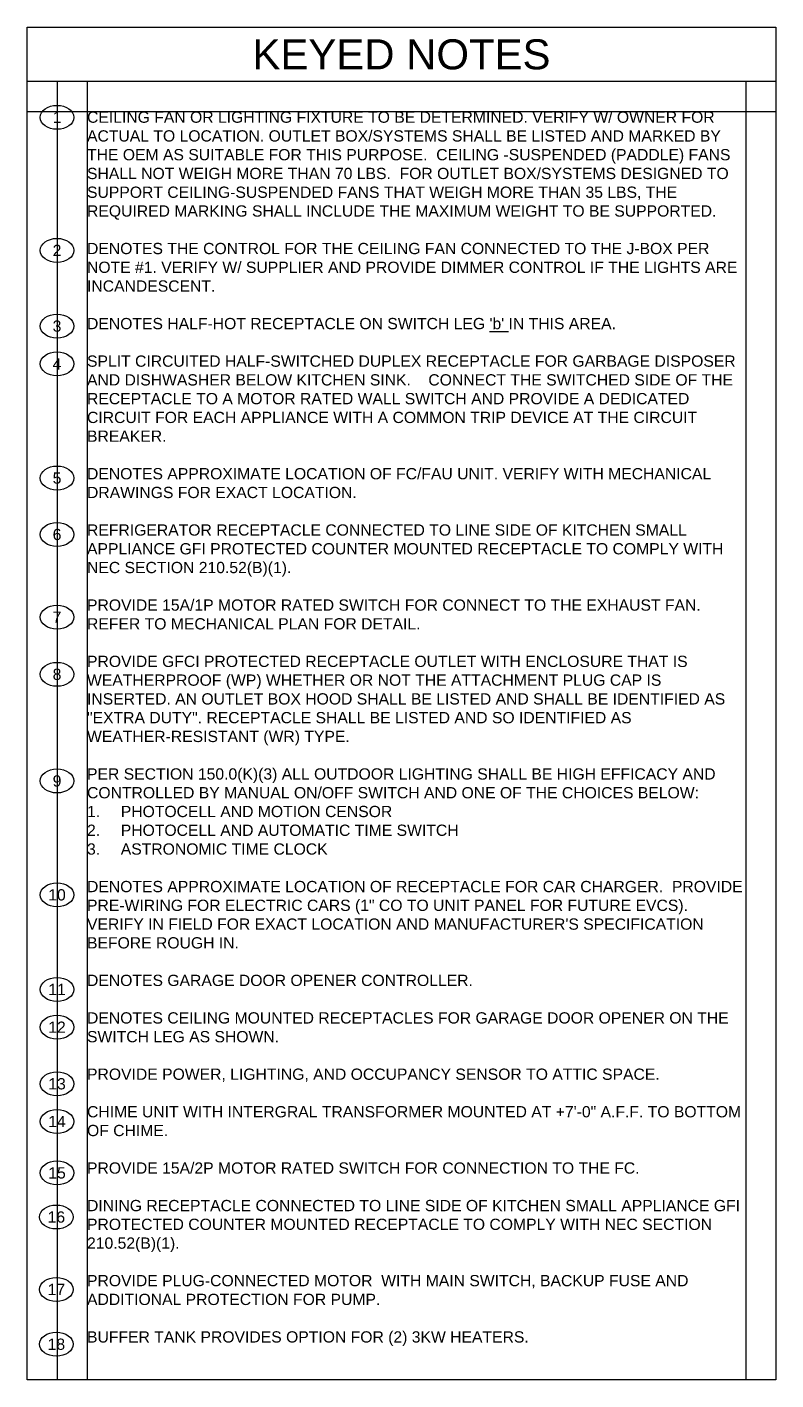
# Model space of a CAD drawing. Header units: inches. Extents: x -4243 to 9462, y -1700 to 6519.
# Drawn here: x -1109 to -809, y -541 to -1 of the extents above; entities that cross this region are included whole.
import ezdxf
from ezdxf.enums import TextEntityAlignment as Align

# ---------------------------------------------------------------- set-up
doc = ezdxf.new("R2010")
doc.units = ezdxf.units.IN
doc.header["$MEASUREMENT"] = 0
doc.layers.add('E-TEXT', color=2, linetype='Continuous')
doc.layers.add('GEC_VIEWPORT', color=253, linetype='Continuous', plot=False)
doc.layers.get('0').off()
doc.layers.get('0').freeze()
doc.styles.add('GE-Annotative', font='arial.ttf', dxfattribs={"height": 0.09375})
doc.styles.add('GEC', font='arial.ttf')

# ---------------------------------------------------------------- blocks, each defined once
blk = doc.blocks.new('*U64')
at = {"layer": 'E-TEXT'}
blk.add_lwpolyline([(0, 0), (6.242, 0), (6.242, -0.453), (0, -0.453)], close=True, dxfattribs=at)
blk.add_lwpolyline([(6.242, -0.453), (6.242, -11.267), (0, -11.267), (0, -0.453)], dxfattribs=at)
at = {"layer": 'GEC_VIEWPORT'}
for p, q in [((0.25, -0.453), (0.25, -11.267)), ((0.5, -0.453), (0.5, -11.267)), ((5.992, -0.453), (5.992, -11.267)), ((0, -0.703), (6.242, -0.703))]:
    blk.add_line(p, q, dxfattribs=at)
at = {"layer": 'E-TEXT', "style": 'GEC'}
blk.add_attdef('TITLE', text='', height=0.25, dxfattribs=at).set_placement((3.121, -0.227), align=Align.MIDDLE_CENTER)
blk = doc.blocks.new('*U2175')
at = {"ltscale": 5}
blk.add_ellipse((0, 0), major_axis=(-0.141, 0), ratio=0.707107, dxfattribs=at)
at = {"transparency": 16777216, "style": 'GEC'}
blk.add_attdef('#', text='', height=0.0938, dxfattribs=at).set_placement((0, 0), align=Align.MIDDLE_CENTER)

msp = doc.modelspace()

# ---------------------------------------------------------------- block references
at = {"layer": 'E-TEXT', "xscale": 48, "yscale": 48, "zscale": 48}
for name, p, values in [('*U64', (-1108.93, -0.67), {'TITLE': 'KEYED NOTES'}), ('*U2175', (-1096.93, -36.76), {'#': '1'}), ('*U2175', (-1096.93, -89.94), {'#': '2'}), ('*U2175', (-1096.93, -120.2), {'#': '3'}), ('*U2175', (-1096.93, -135.32), {'#': '4'}), ('*U2175', (-1096.93, -180.94), {'#': '5'}), ('*U2175', (-1096.93, -203.5), {'#': '6'}), ('*U2175', (-1096.93, -236.56), {'#': '7'}), ('*U2175', (-1096.93, -259.41), {'#': '8'}), ('*U2175', (-1096.93, -302.03), {'#': '9'}), ('*U2175', (-1096.93, -347.56), {'#': '10'}), ('*U2175', (-1096.93, -385.38), {'#': '11'}), ('*U2175', (-1096.93, -400.46), {'#': '12'}), ('*U2175', (-1096.93, -423.09), {'#': '13'}), ('*U2175', (-1096.93, -438.17), {'#': '14'}), ('*U2175', (-1096.93, -458.7), {'#': '15'}), ('*U2175', (-1097.2, -476.34), {'#': '16'}), ('*U2175', (-1097.2, -505.3), {'#': '17'}), ('*U2175', (-1097.2, -527.19), {'#': '18'})]:
    msp.add_blockref(name, p, dxfattribs=at).add_auto_attribs(values)

# ---------------------------------------------------------------- texts
at = {"layer": 'E-TEXT', "insert": (-1084.93, -34.43), "char_height": 4.5, "attachment_point": 1, "style": 'GE-Annotative'}
msp.add_mtext_dynamic_manual_height_columns('CEILING FAN OR LIGHTING FIXTURE TO BE DETERMINED. VERIFY W/ OWNER FOR ACTUAL TO LOCATION. OUTLET BOX/SYSTEMS SHALL BE LISTED AND MARKED BY THE OEM AS SUITABLE FOR THIS PURPOSE.  CEILING -SUSPENDED (PADDLE) FANS SHALL NOT WEIGH MORE THAN 70 LBS.  FOR OUTLET BOX/SYSTEMS DESIGNED TO SUPPORT CEILING-SUSPENDED FANS THAT WEIGH MORE THAN 35 LBS, THE REQUIRED MARKING SHALL INCLUDE THE MAXIMUM WEIGHT TO BE SUPPORTED.\\P\\PDENOTES THE CONTROL FOR THE CEILING FAN CONNECTED TO THE J-BOX PER NOTE #1. VERIFY W/ SUPPLIER AND PROVIDE DIMMER CONTROL IF THE LIGHTS ARE INCANDESCENT. \\P\\PDENOTES HALF-HOT RECEPTACLE ON SWITCH LEG {\\L\'b\'} IN THIS AREA.\\P\\PSPLIT CIRCUITED HALF-SWITCHED DUPLEX RECEPTACLE FOR GARBAGE DISPOSER AND DISHWASHER BELOW KITCHEN SINK.    CONNECT THE SWITCHED SIDE OF THE RECEPTACLE TO A MOTOR RATED WALL SWITCH AND PROVIDE A DEDICATED CIRCUIT FOR EACH APPLIANCE WITH A COMMON TRIP DEVICE AT THE CIRCUIT BREAKER.^J\\PDENOTES APPROXIMATE LOCATION OF FC/FAU UNIT. VERIFY WITH MECHANICAL DRAWINGS FOR EXACT LOCATION. \\P\\PREFRIGERATOR RECEPTACLE CONNECTED TO LINE SIDE OF KITCHEN SMALL APPLIANCE GFI PROTECTED COUNTER MOUNTED RECEPTACLE TO COMPLY WITH NEC SECTION 210.52(B)(1). \\P\\PPROVIDE 15A/1P MOTOR RATED SWITCH FOR CONNECT TO THE EXHAUST FAN. REFER TO MECHANICAL PLAN FOR DETAIL.\\P\\PPROVIDE GFCI PROTECTED RECEPTACLE OUTLET WITH ENCLOSURE THAT IS WEATHERPROOF (WP) WHETHER OR NOT THE ATTACHMENT PLUG CAP IS INSERTED. AN OUTLET BOX HOOD SHALL BE LISTED AND SHALL BE IDENTIFIED AS "EXTRA DUTY". RECEPTACLE SHALL BE LISTED AND SO IDENTIFIED AS WEATHER-RESISTANT (WR) TYPE.\\P\\PPER SECTION 150.0(K)(3) ALL OUTDOOR LIGHTING SHALL BE HIGH EFFICACY AND CONTROLLED BY MANUAL ON/OFF SWITCH AND ONE OF THE CHOICES BELOW: \\P\\pi-13.5,l13.5,t13.5;1.^IPHOTOCELL AND MOTION CENSOR\\P2.^IPHOTOCELL AND AUTOMATIC TIME SWITCH\\P3.^IASTRONOMIC TIME CLOCK \\P\\pi0,l0,tz;\\PDENOTES APPROXIMATE LOCATION OF RECEPTACLE FOR CAR CHARGER.  PROVIDE PRE-WIRING FOR ELECTRIC CARS (1" CO TO UNIT PANEL FOR FUTURE EVCS).  VERIFY IN FIELD FOR EXACT LOCATION AND MANUFACTURER\'S SPECIFICATION BEFORE ROUGH IN.\\P\\PDENOTES GARAGE DOOR OPENER CONTROLLER.\\P\\PDENOTES CEILING MOUNTED RECEPTACLES FOR GARAGE DOOR OPENER ON THE SWITCH LEG AS SHOWN.\\P\\PPROVIDE POWER, LIGHTING, AND OCCUPANCY SENSOR TO ATTIC SPACE.\\P\\PCHIME UNIT WITH INTERGRAL TRANSFORMER MOUNTED AT +7\'-0" A.F.F. TO BOTTOM OF CHIME.\\P\\PPROVIDE 15A/2P MOTOR RATED SWITCH FOR CONNECTION TO THE FC.\\P\\PDINING RECEPTACLE CONNECTED TO LINE SIDE OF KITCHEN SMALL APPLIANCE GFI PROTECTED COUNTER MOUNTED RECEPTACLE TO COMPLY WITH NEC SECTION 210.52(B)(1).\\P\\PPROVIDE PLUG-CONNECTED MOTOR  WITH MAIN SWITCH, BACKUP FUSE AND ADDITIONAL PROTECTION FOR PUMP.\\P\\PBUFFER TANK PROVIDES OPTION FOR (2) 3KW HEATERS. ', width=263.6252, gutter_width=22.5, heights=[520.49], dxfattribs=at)

doc.saveas('drawing.dxf')
